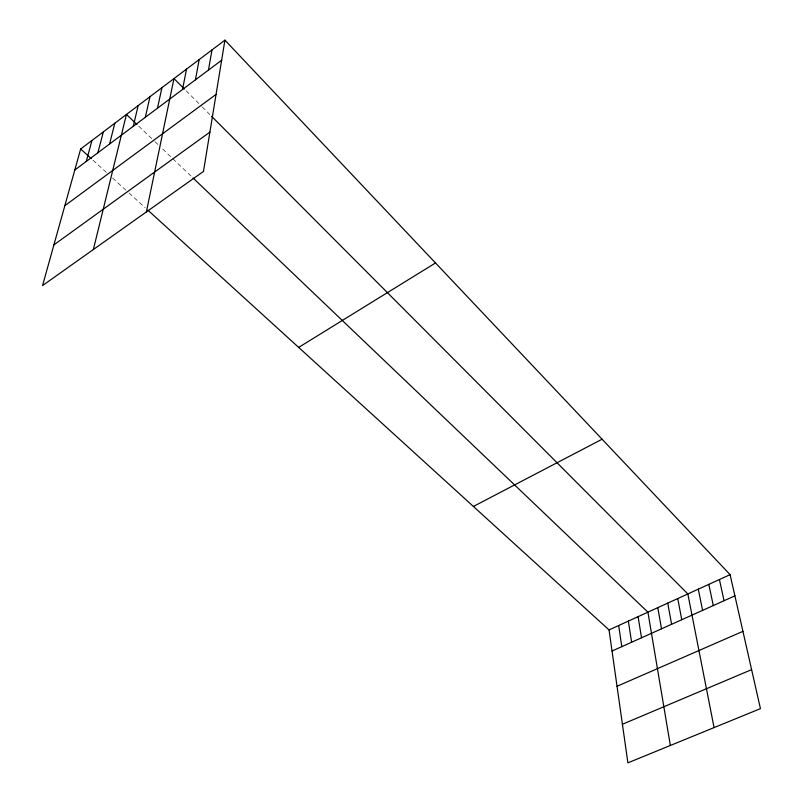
<?xml version="1.0" encoding="UTF-8"?>
<svg xmlns="http://www.w3.org/2000/svg" width="803" height="803" viewBox="0 0 803 803"><rect width="100%" height="100%" fill="white"/><g stroke="black" fill="none" stroke-linecap="round" stroke-linejoin="round"><path stroke-width="0.6" stroke-dasharray="4.01 3.01" d="M93.007 160.219L107.03 172.986M112.571 178.025L128.129 192.178M129.032 193.011L145.152 207.676M138.698 126.141L154.176 140.916M155.029 141.729L158.432 144.972M162.688 149.037L191.285 176.329M186.125 90.759L201.463 106.137M202.306 106.98L209.884 114.588"/><path stroke-width="1.2" d="M224.92 40.15L203.47 171.43L42.559 285.567L80.661 148.987L224.92 40.15L730.088 574.647L760.441 708.627L627.886 762.85L609.045 629.923L147.812 210.095M208.459 70.092L211.992 49.906M195.43 79.838L199.194 59.552M182.522 89.484L186.527 69.118M146.377 211.922L173.98 78.574L184.389 89.013M157.478 108.214L161.925 87.678M145.323 117.298L149.99 96.681M133.278 126.302L138.156 105.605M93.359 249.532L126.442 114.448L136.942 124.465M109.549 144.038L114.839 123.2M97.856 152.781L103.336 131.873M86.272 161.443L91.954 140.465M74.799 170.025L221.638 60.245M64.852 205.678L216.047 94.403M53.911 244.875L209.894 132.114M298.666 347.408L435.507 262.962M473.399 506.452L602.089 439.221M609.045 629.923L730.088 574.647M612.037 651.032L734.896 595.866M617.035 686.284L742.936 631.339M622.415 724.256L751.608 669.642M80.661 148.987L91.251 158.613M193.041 178.005L647.921 612.167L670.364 745.475M211.55 116.254L687.83 593.939L714.068 727.598M719.418 579.515L724.055 600.734M708.818 584.363L713.295 605.572M698.289 589.161L702.605 610.37M677.752 598.546L681.767 619.725M667.745 603.113L671.599 624.292M657.798 607.65L661.511 628.819M638.104 616.644L641.527 637.793M628.358 621.1L631.63 642.239M618.671 625.527L621.803 646.656"/></g></svg>
